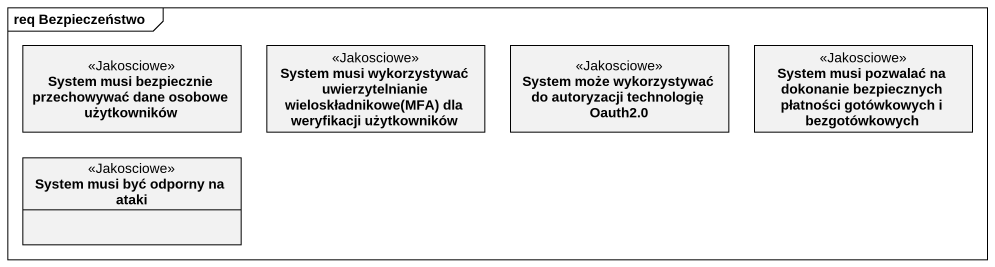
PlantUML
@startuml
mainframe req Bezpieczeństwo
hide circle
hide empty members
class "System musi bezpiecznie przechowywać dane osobowe użytkowników" as System_musi_bezpiecznie <<Jakosciowe>>
class "System musi wykorzystywać uwierzytelnianie wieloskładnikowe(MFA) dla weryfikacji użytkowników" as System_musi_wykorzystywać <<Jakosciowe>>
class "System może wykorzystywać do autoryzacji technologię Oauth2.0" as System_może_wykorzystywać <<Jakosciowe>>
class "System musi pozwalać na dokonanie bezpiecznych płatności gotówkowych i bezgotówkowych" as System_musi_pozwalać_na <<Jakosciowe>>
class "System musi być odporny na ataki" as System_musi_być_odporny_na <<Jakosciowe>>
@enduml
